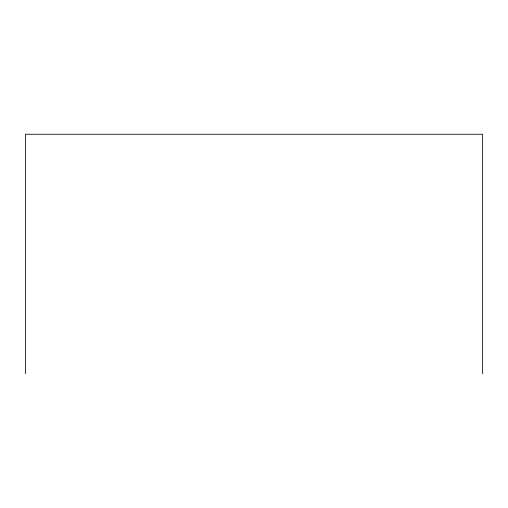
<?xml version="1.0" encoding="UTF-8"?>
<svg xmlns="http://www.w3.org/2000/svg" width="508" height="508" viewBox="0 0 508 508"><rect width="100%" height="100%" fill="white"/><g stroke="black" fill="none" stroke-linecap="round" stroke-linejoin="round"><path stroke-width="0.76" d="M482.6 373.742L482.6 134.258L25.4 134.258L25.4 373.742"/></g></svg>
